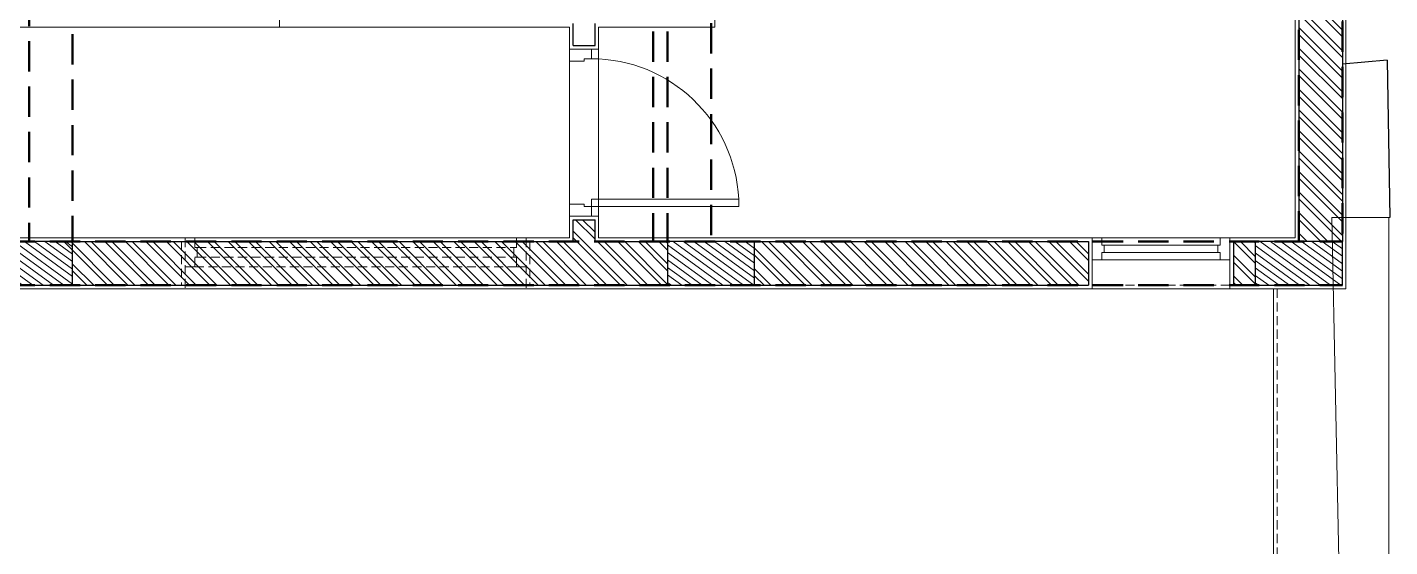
# Model space of a CAD drawing. Header units: inches. Extents: x -190799 to -189704, y -49100 to -46985.
# Drawn here: x -190244.5 to -189962.8, y -47306.4 to -47199.1 of the extents above; entities that cross this region are included whole.
import ezdxf

# ---------------------------------------------------------------- set-up
doc = ezdxf.new("R2010")
doc.units = ezdxf.units.IN
doc.header["$LTSCALE"] = 25
doc.header["$MEASUREMENT"] = 0
doc.linetypes.add('DASHED2', pattern=[0.375, 0.25, -0.125])
for name, color, linetype, lineweight in [('COLUMN', 1, 'Continuous', 30), ('COLUMNHATCH', 8, 'Continuous', 0), ('CWS', 180, 'Continuous', 18), ('elevation', 6, 'Continuous', 9), ('hidden', 7, 'DASHED2', 5), ('PLASTER LINE', 1, 'Continuous', 5), ('PP-BEAM', 104, 'DASHED2', 50), ('PP-ROOM 3', 3, 'Continuous', 13), ('PP-TOILET 7', 3, 'Continuous', 13), ('PP-WALL', 7, 'Continuous', 30), ('sechatch', 8, 'Continuous', 0), ('STAIRCASE', 113, 'Continuous', 9), ('WIN', 22, 'Continuous', 0)]:
    doc.layers.add(name, color=color, linetype=linetype, lineweight=lineweight)
pattern_1 = [(144.0500546, (141.9624, -2979.5429), (-0.73384782, -1.011912732), [])]

# ---------------------------------------------------------------- blocks, each defined once
blk = doc.blocks.new('window.')
at = {"layer": 'WIN'}
for p, q in [((-189142.45, -47193.12), (-189166.95, -47193.12)), ((-189142.95, -47194.62), (-189166.45, -47194.62)), ((-189142.45, -47197.62), (-189166.95, -47197.62)), ((-189142.95, -47196.12), (-189166.45, -47196.12))]:
    blk.add_line(p, q, dxfattribs=at)
for points in [[(-189168.95, -47197.62), (-189168.95, -47193.12), (-189166.95, -47193.12), (-189166.95, -47194.62), (-189166.45, -47194.62), (-189166.45, -47196.12), (-189166.95, -47196.12), (-189166.95, -47197.62)], [(-189140.45, -47197.62), (-189140.45, -47193.12), (-189142.45, -47193.12), (-189142.45, -47194.62), (-189142.95, -47194.62), (-189142.95, -47196.12), (-189142.45, -47196.12), (-189142.45, -47197.62)]]:
    blk.add_lwpolyline(points, close=True, dxfattribs=at)

msp = doc.modelspace()

# ---------------------------------------------------------------- hatches: boundary and pattern name
at = {"layer": 'COLUMNHATCH', "ltscale": 5}
h = msp.add_hatch(dxfattribs=at)
h.set_pattern_fill('ANSI31', color=256, scale=10, angle=99.050055, style=0)
h.set_pattern_definition(pattern_1)
h.paths.add_polyline_path([(-190253.1104, -47252.3675), (-190235.1104, -47252.3675), (-190235.1104, -47243.3675), (-190253.1104, -47243.3675)])
h = msp.add_hatch(dxfattribs=at)
h.set_pattern_fill('ANSI31', color=256, scale=10, angle=99.050055, style=0)
h.set_pattern_definition(pattern_1)
h.paths.add_polyline_path([(-190112.1104, -47252.3675), (-190094.1104, -47252.3675), (-190094.1104, -47243.3675), (-190112.1104, -47243.3675)])
h = msp.add_hatch(dxfattribs=at)
h.set_pattern_fill('ANSI31', color=256, scale=10, angle=99.050055, style=0)
h.set_pattern_definition(pattern_1)
h.paths.add_polyline_path([(-189990.6104, -47252.3675), (-189972.6104, -47252.3675), (-189972.6104, -47243.3675), (-189990.6104, -47243.3675)])
at = {"layer": 'sechatch', "ltscale": 30}
h = msp.add_hatch(dxfattribs=at)
h.set_pattern_fill('ANSI32,_O', color=256, scale=8, angle=270)
h.set_pattern_definition([(315, (-189974.0982, -47240.647), (2.12132, 2.12132), []), (315, (-189974.0982, -47242.0613), (2.12132, 2.12132), [])])
h.paths.add_polyline_path([(-189972.6104, -47238.418), (-189974.7667, -47238.418), (-189974.6651, -47243.3675), (-189972.6104, -47243.3675)], flags=17)
h.paths.add_polyline_path([(-189972.6104, -47065.937), (-189981.6104, -47065.937), (-189981.6104, -47243.3675), (-189974.6651, -47243.3675), (-189974.7667, -47238.418), (-189972.6104, -47238.418)])
h = msp.add_hatch(dxfattribs=at)
h.set_pattern_fill('ANSI32,_O', color=256, scale=8, angle=270)
h.set_pattern_definition([(315, (-190550.166, -47246.912), (2.12132, 2.12132), []), (315, (-190550.166, -47248.3262), (2.12132, 2.12132), [])])
h.paths.add_polyline_path([(-190539.6104, -47243.3675), (-190559.2892, -47243.3675), (-190559.2892, -47252.3675), (-190539.6104, -47252.3675)])
h.paths.add_polyline_path([(-190570.577, -47150.8611), (-190578.3362, -47152.097), (-190579.7519, -47143.209), (-190577.4922, -47243.3675), (-190568.49, -47243.3675)])
h.paths.add_polyline_path([(-190146.8604, -47244.6175), (-190236.3604, -47244.6175), (-190236.3604, -47246.6175), (-190146.8604, -47246.6175)])
h.paths.add_polyline_path([(-190146.3604, -47243.3675), (-190236.8604, -47243.3675), (-190236.8604, -47244.6175), (-190236.3604, -47244.6175), (-190146.8604, -47244.6175), (-190146.3604, -47244.6175)])
h.paths.add_polyline_path([(-190144.3604, -47243.3675), (-190146.3604, -47243.3675), (-190146.3604, -47244.6175), (-190146.8604, -47244.6175), (-190146.8604, -47246.6175), (-190146.3604, -47246.6175), (-190146.3604, -47248.6175), (-190144.3604, -47248.6175)])
h.paths.add_polyline_path([(-190143.6104, -47243.3675), (-190144.3604, -47243.3675), (-190144.3604, -47248.6175), (-190144.3604, -47252.3675), (-190143.6104, -47252.3675)])
h.paths.add_polyline_path([(-190089.6104, -47243.3675), (-190090.3604, -47243.3675), (-190090.3604, -47252.3675), (-190089.6104, -47252.3675)])
h.paths.add_polyline_path([(-190087.1104, -47244.6175), (-190087.6104, -47244.6175), (-190087.6104, -47243.3675), (-190089.6104, -47243.3675), (-190089.6104, -47248.6175), (-190087.6104, -47248.6175), (-190087.6104, -47246.6175), (-190087.1104, -47246.6175)])
h.paths.add_polyline_path([(-189990.6104, -47243.3675), (-189995.1104, -47243.3675), (-189995.1104, -47248.6175), (-189995.1104, -47252.3675), (-189990.6104, -47252.3675)])
h.paths.add_polyline_path([(-190112.1104, -47252.3675), (-190112.1104, -47243.3675), (-190127.1104, -47243.3675), (-190127.1104, -47238.8675), (-190131.6104, -47238.8675), (-190131.6104, -47243.3675), (-190143.6104, -47243.3675), (-190143.6104, -47252.3675)])
h.paths.add_polyline_path([(-190094.1104, -47243.3675), (-190094.1104, -47252.3675), (-190090.3604, -47252.3675), (-190090.3604, -47243.3675)])
h.paths.add_polyline_path([(-190253.1104, -47252.3675), (-190253.1104, -47243.3675), (-190397.1104, -47243.3675), (-190397.1104, -47252.3675)])
h.paths.add_polyline_path([(-190235.1104, -47246.6175), (-190235.1104, -47248.6175), (-190146.3604, -47248.6175), (-190146.3604, -47246.6175)])
h.paths.add_polyline_path([(-190235.1104, -47248.6175), (-190235.1104, -47252.3675), (-190144.3604, -47252.3675), (-190144.3604, -47248.6175)])
h.paths.add_polyline_path([(-190463.1104, -47252.3675), (-190463.1104, -47243.3675), (-190497.6104, -47243.3675), (-190497.6104, -47252.3675)])
h.paths.add_polyline_path([(-190449.6104, -47243.3675), (-190445.1104, -47243.3675), (-190445.1104, -47240.3675), (-190449.6104, -47240.3675)])
h.paths.add_polyline_path([(-190025.1104, -47252.3675), (-190025.1104, -47248.6175), (-190089.6104, -47248.6175), (-190089.6104, -47252.3675)])
h.paths.add_polyline_path([(-190025.1104, -47248.6175), (-190025.1104, -47246.6175), (-190087.6104, -47246.6175), (-190087.6104, -47248.6175)])
h.paths.add_polyline_path([(-190025.1104, -47246.6175), (-190025.1104, -47244.6175), (-190087.1104, -47244.6175), (-190087.1104, -47246.6175)])
h.paths.add_polyline_path([(-190025.1104, -47244.6175), (-190025.1104, -47243.3675), (-190087.6104, -47243.3675), (-190087.6104, -47244.6175)])

# ---------------------------------------------------------------- linework, layer by layer
at = {"layer": 'COLUMN'}
for points in [[(-190253.1104, -47252.3675), (-190235.1104, -47252.3675), (-190235.1104, -47243.3675), (-190253.1104, -47243.3675)], [(-190112.1104, -47252.3675), (-190094.1104, -47252.3675), (-190094.1104, -47243.3675), (-190112.1104, -47243.3675)], [(-189990.6104, -47252.3675), (-189972.6104, -47252.3675), (-189972.6104, -47243.3675), (-189990.6104, -47243.3675)]]:
    msp.add_lwpolyline(points, close=True, dxfattribs=at)
at = {"layer": 'elevation'}
for p, q in [((-190024.3604, -47253.1175), (-189995.8604, -47253.1175)), ((-189986.8604, -47347.6175), (-189986.8604, -47253.1175))]:
    msp.add_line(p, q, dxfattribs=at)
at = {"layer": 'hidden', "ltscale": 0.3}
for p, q in [((-190211.8604, -47242.6175), (-190211.8604, -47253.1175)), ((-190209.8604, -47242.6175), (-190143.3604, -47242.6175)), ((-190141.3604, -47242.6175), (-190141.3604, -47253.1175)), ((-190212.6104, -47243.3675), (-190212.6104, -47252.3675)), ((-190209.3604, -47244.6175), (-190143.8604, -47244.6175)), ((-190140.6104, -47243.3675), (-190140.6104, -47252.3675)), ((-190209.3604, -47246.6175), (-190143.8604, -47246.6175)), ((-190209.8604, -47248.6175), (-190143.3604, -47248.6175)), ((-190211.8604, -47252.3675), (-190141.3604, -47252.3675)), ((-190141.3604, -47253.1175), (-190211.8604, -47253.1175)), ((-189995.8604, -47252.3675), (-190024.3604, -47252.3675)), ((-189986.1104, -47253.1175), (-189986.1104, -47347.6175))]:
    msp.add_line(p, q, dxfattribs=at)
for points in [[(-190211.8604, -47242.6175), (-190211.8604, -47248.6175), (-190209.8604, -47248.6175), (-190209.8604, -47246.6175), (-190209.3604, -47246.6175), (-190209.3604, -47244.6175), (-190209.8604, -47244.6175), (-190209.8604, -47242.6175)], [(-190141.3604, -47242.6175), (-190141.3604, -47248.6175), (-190143.3604, -47248.6175), (-190143.3604, -47246.6175), (-190143.8604, -47246.6175), (-190143.8604, -47244.6175), (-190143.3604, -47244.6175), (-190143.3604, -47242.6175)]]:
    msp.add_lwpolyline(points, close=True, dxfattribs=at)
at = {"layer": 'PLASTER LINE', "ltscale": 30}
for p, q in [((-189971.8604, -47253.1175), (-189971.8604, -47045.6245)), ((-189982.3604, -47242.6175), (-189982.3604, -47057.9293)), ((-190102.3604, -47121.1494), (-190102.3604, -47199.1175)), ((-190192.3604, -47199.1175), (-190192.3604, -47188.6175)), ((-190244.8604, -47199.1175), (-190192.3604, -47199.1175)), ((-190132.3604, -47199.1175), (-190154.8604, -47199.1175)), ((-190132.3604, -47199.1175), (-190132.3604, -47203.6175)), ((-190102.3604, -47199.1175), (-190126.3604, -47199.1175)), ((-190126.3604, -47199.1175), (-190126.3604, -47203.6175)), ((-190126.3604, -47203.6175), (-190132.3604, -47203.6175)), ((-190132.3604, -47238.1175), (-190132.3604, -47242.6175)), ((-190126.3604, -47238.1175), (-190132.3604, -47238.1175)), ((-190126.3604, -47238.1175), (-190126.3604, -47242.6175)), ((-190132.3604, -47242.6175), (-190397.8604, -47242.6175)), ((-190024.3604, -47242.6175), (-190126.3604, -47242.6175)), ((-190024.3604, -47242.6175), (-190024.3604, -47253.1175)), ((-189982.3604, -47242.6175), (-189995.8604, -47242.6175)), ((-189995.8604, -47242.6175), (-189995.8604, -47253.1175)), ((-190024.3604, -47253.1175), (-190397.8604, -47253.1175)), ((-189971.8604, -47253.1175), (-189995.8604, -47253.1175))]:
    msp.add_line(p, q, dxfattribs=at)
at = {"layer": 'PP-BEAM'}
for p, q in [((-189972.6104, -47047.937, 18.9371), (-189972.6104, -47243.3675)), ((-189981.6104, -47243.3675, 0.2819), (-189981.6104, -47057.0504, 18.9371)), ((-190115.1085, -47068.7348, 18.9371), (-190115.1104, -47243.3674)), ((-190112.1085, -47068.7348, 18.9371), (-190112.1104, -47243.3675)), ((-190103.1104, -47076.403), (-190103.1104, -47243.3675)), ((-190244.1104, -47098.8614), (-190244.1104, -47243.3675)), ((-190235.1104, -47097.4279), (-190235.1104, -47243.3675)), ((-190577.2892, -47243.3675, 18.9371), (-189972.6104, -47243.3675)), ((-190577.2892, -47252.3675, 18.9371), (-189972.6104, -47252.3675))]:
    msp.add_line(p, q, dxfattribs=at)
at = {"layer": 'PP-ROOM 3', "color": 3, "ltscale": 30}
msp.add_lwpolyline([(-190132.3604, -47199.1175), (-190132.3604, -47242.6175), (-190444.3604, -47242.6175), (-190444.3604, -47199.1175), (-190132.3604, -47199.1175)], dxfattribs=at)
at = {"layer": 'PP-TOILET 7', "color": 3, "ltscale": 30}
msp.add_lwpolyline([(-190102.3604, -47077.0429), (-189982.3604, -47057.9293), (-189982.3604, -47242.6175), (-190126.3604, -47242.6175), (-190126.3604, -47199.1175), (-190102.3604, -47199.1175), (-190102.3604, -47077.0429)], dxfattribs=at)
at = {"layer": 'PP-WALL', "ltscale": 10}
for p, q in [((-189981.6104, -47058.4868), (-189981.6104, -47243.3675)), ((-189972.6104, -47058.4868), (-189972.6104, -47243.3675)), ((-190131.6104, -47202.8675), (-190131.6104, -47198.3675)), ((-190127.1104, -47202.8675), (-190127.1104, -47198.3675)), ((-190131.6104, -47202.8675), (-190127.1104, -47202.8675)), ((-189963.3078, -47205.8952), (-189972.6104, -47206.742)), ((-189963.3078, -47205.8952), (-189962.8078, -47238.418)), ((-189963.3078, -47205.8952), (-189962.8078, -47238.418)), ((-190131.6104, -47243.3675), (-190131.6104, -47238.8675)), ((-190131.6104, -47238.8675), (-190127.1104, -47238.8675)), ((-190127.1104, -47243.3675), (-190127.1104, -47238.8675)), ((-190235.1104, -47243.3675), (-190131.6104, -47243.3675)), ((-190127.1104, -47243.3675), (-190112.1104, -47243.3675)), ((-190094.1104, -47243.3675), (-190025.1104, -47243.3675)), ((-190025.1104, -47243.3675), (-190025.1104, -47252.3675)), ((-189995.1104, -47243.3675), (-189990.6104, -47243.3675)), ((-189995.1104, -47243.3675), (-189995.1104, -47252.3675)), ((-190235.1104, -47252.3675), (-190112.1104, -47252.3675)), ((-190094.1104, -47252.3675), (-190025.1104, -47252.3675)), ((-189995.1104, -47252.3675), (-189990.6104, -47252.3675))]:
    msp.add_line(p, q, dxfattribs=at)
at = {"layer": 'STAIRCASE', "ltscale": 10}
for p, q in [((-189973.0167, -47323.627), (-189974.7667, -47238.418)), ((-189962.8078, -47238.418), (-189974.7667, -47238.418)), ((-189963.0188, -47321.627), (-189963.0188, -47238.418))]:
    msp.add_line(p, q, dxfattribs=at)
at = {"layer": 'WIN'}
for points in [[(-190127.8604, -47203.6175), (-190127.8604, -47205.6175), (-190129.3604, -47205.6175), (-190129.3604, -47206.1175), (-190132.3604, -47206.1175), (-190132.3604, -47205.6175), (-190132.3604, -47205.6175), (-190132.3604, -47203.6175)], [(-190127.8604, -47238.1175), (-190127.8604, -47236.1175), (-190129.3604, -47236.1175), (-190129.3604, -47235.6175), (-190132.3604, -47235.6175), (-190132.3604, -47236.1175), (-190132.3604, -47236.1175), (-190132.3604, -47238.1175)], [(-190127.8604, -47236.1175), (-190097.3604, -47236.1175), (-190097.3604, -47234.6175), (-190127.8604, -47234.6175)]]:
    msp.add_lwpolyline(points, close=True, dxfattribs=at)
msp.add_arc((-190127.865, -47236.1299), 30.5125, 2.84123, 89.991427, dxfattribs=at)

# ---------------------------------------------------------------- block references
at = {"layer": 'CWS', "ltscale": 30}
msp.add_blockref('window.', (-855.4113, -49.5), dxfattribs=at)

doc.saveas('drawing.dxf')
